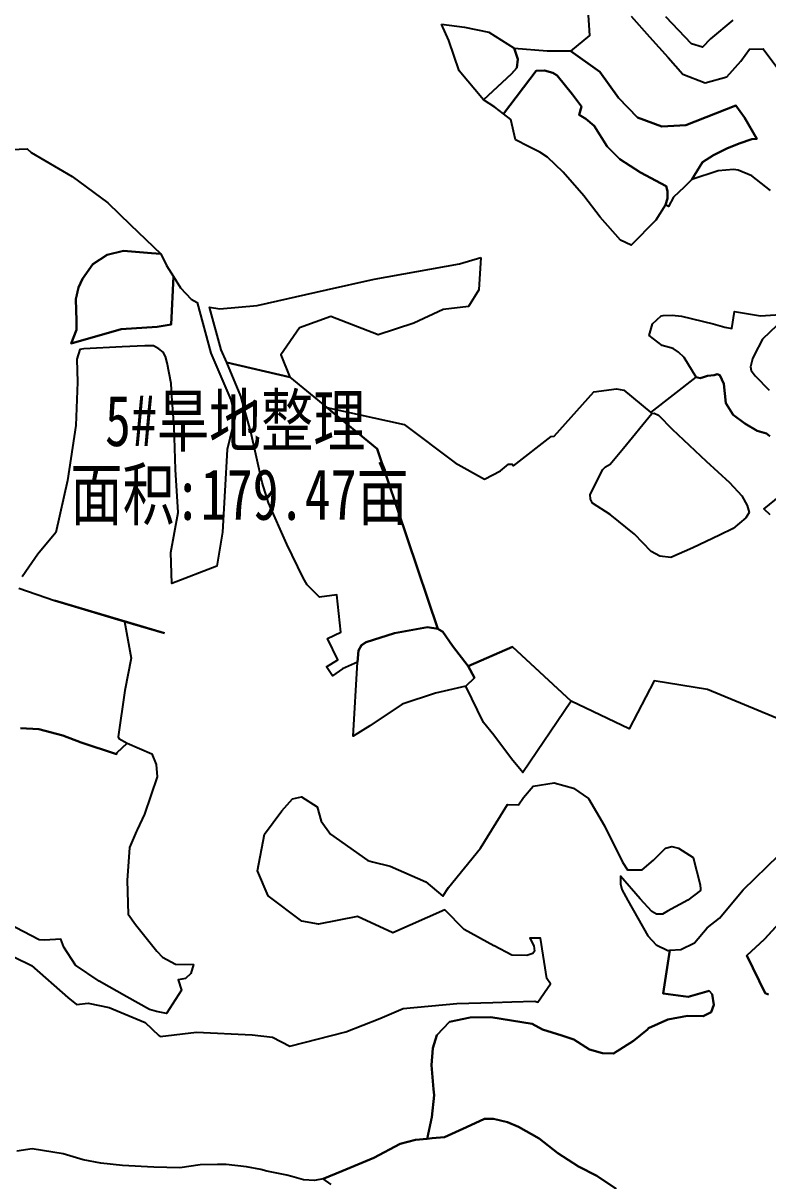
# Model space of a CAD drawing. Header units: millimetres. Extents: x 35444746 to 35449000, y 3482000 to 3488437.
# Drawn here: x 35447489.3 to 35447708.6, y 3485335.8 to 3485677 of the extents above; entities that cross this region are included whole.
import ezdxf
from ezdxf.enums import TextEntityAlignment as Align

# ---------------------------------------------------------------- set-up
doc = ezdxf.new("R2010")
doc.units = ezdxf.units.MM
for name, color, linetype, true_color in [('0203.01旱地整理标注', 7, 'Continuous', 0xffffff), ('0203.02旱地整理', 9, 'Continuous', 0x808080), ('0204.02水田整理', 9, 'Continuous', 0x808080)]:
    doc.layers.add(name, color=color, linetype=linetype, true_color=true_color)
doc.styles.add('宋体', font='')
doc.styles.get('宋体').set_extended_font_data('SimSun')

msp = doc.modelspace()

# ---------------------------------------------------------------- linework, layer by layer
at = {"layer": '0203.02旱地整理', "color": 41}
for points in [[(35447709.347, 3485627.681), (35447703.923, 3485631.967), (35447699.828, 3485633.654), (35447698.49, 3485633.826), (35447693.97, 3485633.423), (35447686.18, 3485630.939), (35447689.333, 3485636.003), (35447692.556, 3485638.09), (35447696.481, 3485640.037), (35447700.122, 3485641.525), (35447703.912, 3485642.774), (35447705.342, 3485642.853), (35447701.755, 3485649.177), (35447699.157, 3485652.722), (35447684.486, 3485646.878), (35447677.412, 3485646.565), (35447670.264, 3485649.199), (35447664.642, 3485654.944), (35447659.11, 3485662.625), (35447650.57, 3485668.722), (35447656.2, 3485673.329), (35447655.72, 3485680.908)], [(35447709.347, 3485627.681), (35447703.923, 3485631.967), (35447699.828, 3485633.654), (35447698.49, 3485633.826), (35447693.97, 3485633.423), (35447686.18, 3485630.939), (35447689.333, 3485636.003), (35447692.556, 3485638.09), (35447696.481, 3485640.037), (35447700.122, 3485641.525), (35447703.912, 3485642.774), (35447705.342, 3485642.853), (35447701.755, 3485649.177), (35447699.157, 3485652.722), (35447684.486, 3485646.878), (35447677.412, 3485646.565), (35447670.264, 3485649.199), (35447664.642, 3485654.944), (35447659.11, 3485662.625), (35447650.57, 3485668.722), (35447656.2, 3485673.329), (35447655.72, 3485680.908)], [(35447668.331, 3485679.079), (35447673.742, 3485672.962), (35447679.297, 3485666.843), (35447683.566, 3485661.983), (35447690.137, 3485659.356), (35447696.519, 3485661.198), (35447700.615, 3485665.823), (35447703.196, 3485669.289), (35447707.239, 3485669.408), (35447711.569, 3485663.645)], [(35447668.331, 3485679.079), (35447673.742, 3485672.962), (35447679.297, 3485666.843), (35447683.566, 3485661.983), (35447690.137, 3485659.356), (35447696.519, 3485661.198), (35447700.615, 3485665.823), (35447703.196, 3485669.289), (35447707.239, 3485669.408), (35447711.569, 3485663.645)], [(35447480.903, 3485639.552), (35447490.486, 3485639.976), (35447491.645, 3485638.893), (35447503.725, 3485631.799), (35447514.235, 3485624.001), (35447520.953, 3485617.507), (35447529.844, 3485608.962), (35447527.11, 3485609.203), (35447518.885, 3485609.918), (35447514.014, 3485608.738), (35447509.809, 3485605.913), (35447506.842, 3485601.617), (35447505.664, 3485599.11), (35447504.841, 3485595.683), (35447505.036, 3485589.244), (35447505.075, 3485586.592), (35447503.472, 3485582.626), (35447518.224, 3485586.819), (35447528.818, 3485587.496), (35447532.865, 3485588.206), (35447533.588, 3485602.343), (35447535.667, 3485599.028), (35447538.775, 3485595.623), (35447540.546, 3485594.639), (35447544.628, 3485579.705), (35447550.434, 3485565.961), (35447551.785, 3485561.049), (35447549.366, 3485551.376), (35447547.993, 3485527.027), (35447546.397, 3485516.987), (35447533.114, 3485511.895), (35447532.775, 3485520.972), (35447534.992, 3485532.809), (35447534.19, 3485545.487), (35447533.795, 3485557.998), (35447533.129, 3485567.078), (35447532.912, 3485570.758), (35447531.733, 3485576.898), (35447531.256, 3485578.701), (35447530.53, 3485580.014), (35447529.311, 3485581.005), (35447527.683, 3485581.916), (35447525.149, 3485581.936), (35447518.525, 3485581.578), (35447507.157, 3485581.011), (35447506.01, 3485580.775), (35447505.171, 3485577.92), (35447505.283, 3485571.215), (35447504.858, 3485558.383), (35447502.363, 3485542.215), (35447498.975, 3485526.872), (35447493.612, 3485520.455), (35447490.967, 3485516.633), (35447489.064, 3485513.786)], [(35447480.903, 3485639.552), (35447490.486, 3485639.976), (35447491.645, 3485638.893), (35447503.725, 3485631.799), (35447514.235, 3485624.001), (35447520.953, 3485617.507), (35447529.844, 3485608.962), (35447527.11, 3485609.203), (35447518.885, 3485609.918), (35447514.014, 3485608.738), (35447509.809, 3485605.913), (35447506.842, 3485601.617), (35447505.664, 3485599.11), (35447504.841, 3485595.683), (35447505.036, 3485589.244), (35447505.075, 3485586.592), (35447503.472, 3485582.626), (35447518.224, 3485586.819), (35447528.818, 3485587.496), (35447532.865, 3485588.206), (35447533.588, 3485602.343), (35447535.667, 3485599.028), (35447538.775, 3485595.623), (35447540.546, 3485594.639), (35447544.628, 3485579.705), (35447550.434, 3485565.961), (35447551.785, 3485561.049), (35447549.366, 3485551.376), (35447547.993, 3485527.027), (35447546.397, 3485516.987), (35447533.114, 3485511.895), (35447532.775, 3485520.972), (35447534.992, 3485532.809), (35447534.19, 3485545.487), (35447533.795, 3485557.998), (35447533.129, 3485567.078), (35447532.912, 3485570.758), (35447531.733, 3485576.898), (35447531.256, 3485578.701), (35447530.53, 3485580.014), (35447529.311, 3485581.005), (35447527.683, 3485581.916), (35447525.149, 3485581.936), (35447518.525, 3485581.578), (35447507.157, 3485581.011), (35447506.01, 3485580.775), (35447505.171, 3485577.92), (35447505.283, 3485571.215), (35447504.858, 3485558.383), (35447502.363, 3485542.215), (35447498.975, 3485526.872), (35447493.612, 3485520.455), (35447490.967, 3485516.633), (35447489.064, 3485513.786)], [(35447709.200843, 3485555.284961), (35447708.23, 3485556.104), (35447705.415, 3485556.859), (35447701.86, 3485559.026), (35447698.388, 3485561.606), (35447696.246, 3485565.011), (35447695.602, 3485570.73), (35447694.45, 3485573.22), (35447693.706, 3485573.554), (35447692.793, 3485573.226), (35447690.856, 3485573.101), (35447689.687, 3485572.691), (35447688.685, 3485572.362), (35447687.519, 3485572.702), (35447683.975, 3485578.477), (35447682.302, 3485580.031), (35447680.762, 3485581.097), (35447677.511, 3485581.949), (35447673.696, 3485584.983), (35447674.654, 3485588.363), (35447677.223, 3485590.714), (35447677.808, 3485590.878), (35447680.387, 3485590.939), (35447683.139, 3485590.591), (35447692.461, 3485588.365), (35447695.946, 3485587.422), (35447698.014, 3485586.986), (35447698.82, 3485592.017), (35447706.417, 3485590.774), (35447722.662, 3485591.844)], [(35447709.200843, 3485555.284961), (35447708.23, 3485556.104), (35447705.415, 3485556.859), (35447701.86, 3485559.026), (35447698.388, 3485561.606), (35447696.246, 3485565.011), (35447695.602, 3485570.73), (35447694.45, 3485573.22), (35447693.706, 3485573.554), (35447692.793, 3485573.226), (35447690.856, 3485573.101), (35447689.687, 3485572.691), (35447688.685, 3485572.362), (35447687.519, 3485572.702), (35447683.975, 3485578.477), (35447682.302, 3485580.031), (35447680.762, 3485581.097), (35447677.511, 3485581.949), (35447673.696, 3485584.983), (35447674.654, 3485588.363), (35447677.223, 3485590.714), (35447677.808, 3485590.878), (35447680.387, 3485590.939), (35447683.139, 3485590.591), (35447692.461, 3485588.365), (35447695.946, 3485587.422), (35447698.014, 3485586.986), (35447698.82, 3485592.017), (35447706.417, 3485590.774), (35447722.662, 3485591.844)], [(35447711.242, 3485587.897), (35447707.063, 3485583.829), (35447704.584, 3485579.117), (35447704.044, 3485578.091), (35447703.453, 3485575.677), (35447703.699, 3485574.594), (35447704.86, 3485573.007), (35447709.011, 3485568.827)], [(35447711.242, 3485587.897), (35447707.063, 3485583.829), (35447704.584, 3485579.117), (35447704.044, 3485578.091), (35447703.453, 3485575.677), (35447703.699, 3485574.594), (35447704.86, 3485573.007), (35447709.011, 3485568.827)], [(35447716.69, 3485469.888), (35447690.835, 3485480.609), (35447675.095, 3485483.195), (35447667.74, 3485469.014), (35447650.695, 3485477.149), (35447633.433, 3485493.206), (35447620.344, 3485487.453), (35447615.702, 3485493.523), (35447612.852, 3485497.623), (35447611.383, 3485498.528), (35447593.582, 3485551.525), (35447578.696, 3485563.675), (35447601.525, 3485558.685), (35447616.567, 3485547.423), (35447625.202, 3485542.6), (35447629.884, 3485545.064), (35447632.202, 3485546.991), (35447633.267, 3485546.987), (35447633.675, 3485546.576), (35447644.83, 3485555.202), (35447645.673, 3485555.304), (35447657.336, 3485568.382), (35447664.063, 3485569.19), (35447666.206, 3485568.853), (35447674.101, 3485562.229), (35447687.519, 3485572.702), (35447688.685, 3485572.362), (35447689.687, 3485572.691), (35447690.856, 3485573.101), (35447692.793, 3485573.226), (35447693.706, 3485573.554), (35447694.45, 3485573.22), (35447695.602, 3485570.73), (35447696.246, 3485565.011), (35447698.388, 3485561.606), (35447701.86, 3485559.026), (35447705.415, 3485556.859), (35447708.23, 3485556.104), (35447709.200843, 3485555.284961)], [(35447716.69, 3485469.888), (35447690.835, 3485480.609), (35447675.095, 3485483.195), (35447667.74, 3485469.014), (35447650.695, 3485477.149), (35447633.433, 3485493.206), (35447620.344, 3485487.453), (35447615.702, 3485493.523), (35447612.852, 3485497.623), (35447611.383, 3485498.528), (35447593.582, 3485551.525), (35447578.696, 3485563.675), (35447601.525, 3485558.685), (35447616.567, 3485547.423), (35447625.202, 3485542.6), (35447629.884, 3485545.064), (35447632.202, 3485546.991), (35447633.267, 3485546.987), (35447633.675, 3485546.576), (35447644.83, 3485555.202), (35447645.673, 3485555.304), (35447657.336, 3485568.382), (35447664.063, 3485569.19), (35447666.206, 3485568.853), (35447674.101, 3485562.229), (35447687.519, 3485572.702), (35447688.685, 3485572.362), (35447689.687, 3485572.691), (35447690.856, 3485573.101), (35447692.793, 3485573.226), (35447693.706, 3485573.554), (35447694.45, 3485573.22), (35447695.602, 3485570.73), (35447696.246, 3485565.011), (35447698.388, 3485561.606), (35447701.86, 3485559.026), (35447705.415, 3485556.859), (35447708.23, 3485556.104), (35447709.200843, 3485555.284961)], [(35447712.172542, 3485537.677089), (35447707.421, 3485533.811), (35447709.232, 3485532.236)], [(35447712.172542, 3485537.677089), (35447707.421, 3485533.811), (35447709.232, 3485532.236)], [(35447488.058, 3485510.523), (35447498.576, 3485506.846), (35447519.198, 3485500.7), (35447521.118, 3485489.888), (35447519.248, 3485480.343), (35447517.264, 3485466.714), (35447517.505, 3485466.141), (35447519.918, 3485464.758), (35447516.95, 3485461.917), (35447516.858, 3485461.529), (35447506.441, 3485465.03), (35447500.971, 3485467.036), (35447493.946, 3485468.891), (35447488.546, 3485469.178)], [(35447488.058, 3485510.523), (35447498.576, 3485506.846), (35447519.198, 3485500.7), (35447521.118, 3485489.888), (35447519.248, 3485480.343), (35447517.264, 3485466.714), (35447517.505, 3485466.141), (35447519.918, 3485464.758), (35447516.95, 3485461.917), (35447516.858, 3485461.529), (35447506.441, 3485465.03), (35447500.971, 3485467.036), (35447493.946, 3485468.891), (35447488.546, 3485469.178)], [(35447708.761, 3485390.76), (35447707.851, 3485391.177), (35447702.457, 3485402.235), (35447707.651, 3485407.02), (35447716.516, 3485416.73)], [(35447708.761, 3485390.76), (35447707.851, 3485391.177), (35447702.457, 3485402.235), (35447707.651, 3485407.02), (35447716.516, 3485416.73)]]:
    msp.add_lwpolyline(points, dxfattribs=at)
for points in [[(35447612.539, 3485676.673), (35447619.303, 3485675.814), (35447626.43, 3485674.282), (35447633.95, 3485669.567), (35447634.944, 3485666.382), (35447634.684, 3485663.787), (35447633.087, 3485662.035), (35447624.855, 3485654.36), (35447617.758, 3485662.891), (35447614.654, 3485671.908)], [(35447612.539, 3485676.673), (35447619.303, 3485675.814), (35447626.43, 3485674.282), (35447633.95, 3485669.567), (35447634.944, 3485666.382), (35447634.684, 3485663.787), (35447633.087, 3485662.035), (35447624.855, 3485654.36), (35447617.758, 3485662.891), (35447614.654, 3485671.908)], [(35447633.95, 3485669.567), (35447643.626, 3485668.801), (35447644.299, 3485668.801), (35447650.459, 3485668.801), (35447650.57, 3485668.722), (35447659.11, 3485662.625), (35447664.642, 3485654.944), (35447670.264, 3485649.199), (35447677.412, 3485646.565), (35447684.486, 3485646.878), (35447699.157, 3485652.722), (35447701.755, 3485649.177), (35447705.342, 3485642.853), (35447703.912, 3485642.774), (35447700.122, 3485641.525), (35447696.481, 3485640.037), (35447692.556, 3485638.09), (35447689.333, 3485636.003), (35447686.18, 3485630.939), (35447683.997, 3485628.688), (35447680.857, 3485625.708), (35447679.3, 3485622.921), (35447678.444, 3485623.479), (35447679.034, 3485625.311), (35447679.042, 3485627.479), (35447678.63, 3485628.982), (35447671.139, 3485633.01), (35447664.981, 3485636.866), (35447661.242, 3485640.632), (35447657.464, 3485646.71), (35447655.047, 3485648.807), (35447653.076, 3485649.999), (35447653.779, 3485652.381), (35447651.105, 3485655.999), (35447646.592, 3485661.554), (35447645.251, 3485662.314), (35447642.848, 3485663.022), (35447640.385, 3485662.918), (35447630.787, 3485650.244), (35447628.165, 3485652.214), (35447624.855, 3485654.36), (35447633.087, 3485662.035), (35447634.684, 3485663.787), (35447634.944, 3485666.382)], [(35447633.95, 3485669.567), (35447643.626, 3485668.801), (35447644.299, 3485668.801), (35447650.459, 3485668.801), (35447650.57, 3485668.722), (35447659.11, 3485662.625), (35447664.642, 3485654.944), (35447670.264, 3485649.199), (35447677.412, 3485646.565), (35447684.486, 3485646.878), (35447699.157, 3485652.722), (35447701.755, 3485649.177), (35447705.342, 3485642.853), (35447703.912, 3485642.774), (35447700.122, 3485641.525), (35447696.481, 3485640.037), (35447692.556, 3485638.09), (35447689.333, 3485636.003), (35447686.18, 3485630.939), (35447683.997, 3485628.688), (35447680.857, 3485625.708), (35447679.3, 3485622.921), (35447678.444, 3485623.479), (35447679.034, 3485625.311), (35447679.042, 3485627.479), (35447678.63, 3485628.982), (35447671.139, 3485633.01), (35447664.981, 3485636.866), (35447661.242, 3485640.632), (35447657.464, 3485646.71), (35447655.047, 3485648.807), (35447653.076, 3485649.999), (35447653.779, 3485652.381), (35447651.105, 3485655.999), (35447646.592, 3485661.554), (35447645.251, 3485662.314), (35447642.848, 3485663.022), (35447640.385, 3485662.918), (35447630.787, 3485650.244), (35447628.165, 3485652.214), (35447624.855, 3485654.36), (35447633.087, 3485662.035), (35447634.684, 3485663.787), (35447634.944, 3485666.382)], [(35447630.787, 3485650.244), (35447640.385, 3485662.918), (35447642.848, 3485663.022), (35447645.251, 3485662.314), (35447646.592, 3485661.554), (35447651.105, 3485655.999), (35447653.779, 3485652.381), (35447653.076, 3485649.999), (35447655.047, 3485648.807), (35447657.464, 3485646.71), (35447661.242, 3485640.632), (35447664.981, 3485636.866), (35447671.139, 3485633.01), (35447678.63, 3485628.982), (35447679.042, 3485627.479), (35447679.034, 3485625.311), (35447678.444, 3485623.479), (35447675.594, 3485618.902), (35447668.35, 3485611.604), (35447665.212, 3485613.051), (35447659.208, 3485619.826), (35447654.376, 3485626.076), (35447648.356, 3485633.024), (35447643.753, 3485637.516), (35447641.477, 3485638.953), (35447638.115, 3485640.613), (35447634.253, 3485642.613), (35447632.929, 3485648.635)], [(35447630.787, 3485650.244), (35447640.385, 3485662.918), (35447642.848, 3485663.022), (35447645.251, 3485662.314), (35447646.592, 3485661.554), (35447651.105, 3485655.999), (35447653.779, 3485652.381), (35447653.076, 3485649.999), (35447655.047, 3485648.807), (35447657.464, 3485646.71), (35447661.242, 3485640.632), (35447664.981, 3485636.866), (35447671.139, 3485633.01), (35447678.63, 3485628.982), (35447679.042, 3485627.479), (35447679.034, 3485625.311), (35447678.444, 3485623.479), (35447675.594, 3485618.902), (35447668.35, 3485611.604), (35447665.212, 3485613.051), (35447659.208, 3485619.826), (35447654.376, 3485626.076), (35447648.356, 3485633.024), (35447643.753, 3485637.516), (35447641.477, 3485638.953), (35447638.115, 3485640.613), (35447634.253, 3485642.613), (35447632.929, 3485648.635)], [(35447529.844, 3485608.962), (35447531.554, 3485605.589), (35447533.588, 3485602.343), (35447532.865, 3485588.206), (35447528.818, 3485587.496), (35447518.224, 3485586.819), (35447503.472, 3485582.626), (35447505.075, 3485586.592), (35447505.036, 3485589.244), (35447504.841, 3485595.683), (35447505.664, 3485599.11), (35447506.842, 3485601.617), (35447509.809, 3485605.913), (35447514.014, 3485608.738), (35447518.885, 3485609.918), (35447527.11, 3485609.203)], [(35447529.844, 3485608.962), (35447531.554, 3485605.589), (35447533.588, 3485602.343), (35447532.865, 3485588.206), (35447528.818, 3485587.496), (35447518.224, 3485586.819), (35447503.472, 3485582.626), (35447505.075, 3485586.592), (35447505.036, 3485589.244), (35447504.841, 3485595.683), (35447505.664, 3485599.11), (35447506.842, 3485601.617), (35447509.809, 3485605.913), (35447514.014, 3485608.738), (35447518.885, 3485609.918), (35447527.11, 3485609.203)], [(35447624.084, 3485607.967), (35447623.486, 3485598.424), (35447620.476, 3485593.481), (35447612.951, 3485592.621), (35447604.352, 3485588.538), (35447593.817, 3485585.1), (35447579.933, 3485590.5), (35447570.714, 3485587.187), (35447565.229, 3485579.257), (35447567.845, 3485572.629), (35447549.262, 3485576.957), (35447547.658, 3485580.754), (35447544.223, 3485593.324), (35447547.199, 3485592.829), (35447558.229, 3485593.735), (35447578.624, 3485598.353), (35447592.664, 3485601.584), (35447617.765, 3485606.025)], [(35447624.084, 3485607.967), (35447623.486, 3485598.424), (35447620.476, 3485593.481), (35447612.951, 3485592.621), (35447604.352, 3485588.538), (35447593.817, 3485585.1), (35447579.933, 3485590.5), (35447570.714, 3485587.187), (35447565.229, 3485579.257), (35447567.845, 3485572.629), (35447549.262, 3485576.957), (35447547.658, 3485580.754), (35447544.223, 3485593.324), (35447547.199, 3485592.829), (35447558.229, 3485593.735), (35447578.624, 3485598.353), (35447592.664, 3485601.584), (35447617.765, 3485606.025)], [(35447549.262, 3485576.957), (35447567.845, 3485572.629), (35447578.696, 3485563.675), (35447593.582, 3485551.525), (35447611.383, 3485498.528), (35447608.357, 3485498.947), (35447598.698, 3485497.18), (35447590.344, 3485494.59), (35447588.951, 3485493.695), (35447588.045, 3485492.144), (35447587.788, 3485488.627), (35447583.375, 3485486.679), (35447580.374, 3485484.647), (35447578.607, 3485487.297), (35447581.98, 3485489.318), (35447578.933, 3485495.671), (35447582.823, 3485497.499), (35447581.729, 3485508.503), (35447576.604, 3485507.853), (35447572.961, 3485511.497), (35447571.729, 3485513.506), (35447566.928, 3485523.424), (35447561.605, 3485535.587), (35447559.742, 3485541.578), (35447556.342, 3485556.545), (35447553.464, 3485567.012)], [(35447549.262, 3485576.957), (35447567.845, 3485572.629), (35447578.696, 3485563.675), (35447593.582, 3485551.525), (35447611.383, 3485498.528), (35447608.357, 3485498.947), (35447598.698, 3485497.18), (35447590.344, 3485494.59), (35447588.951, 3485493.695), (35447588.045, 3485492.144), (35447587.788, 3485488.627), (35447583.375, 3485486.679), (35447580.374, 3485484.647), (35447578.607, 3485487.297), (35447581.98, 3485489.318), (35447578.933, 3485495.671), (35447582.823, 3485497.499), (35447581.729, 3485508.503), (35447576.604, 3485507.853), (35447572.961, 3485511.497), (35447571.729, 3485513.506), (35447566.928, 3485523.424), (35447561.605, 3485535.587), (35447559.742, 3485541.578), (35447556.342, 3485556.545), (35447553.464, 3485567.012)], [(35447703.07, 3485532.772), (35447702.075, 3485531.25), (35447698.395, 3485528.088), (35447694.389, 3485526.122), (35447686.542, 3485522.396), (35447680.058, 3485519.532), (35447676.843, 3485519.914), (35447674.209, 3485521.284), (35447669.361, 3485526.372), (35447662.206, 3485532.169), (35447656.98, 3485535.485), (35447656.366, 3485536.724), (35447656.247, 3485538.127), (35447660.024, 3485545.453), (35447660.81, 3485546.234), (35447662.174, 3485547.054), (35447666.107, 3485551.741), (35447674.43, 3485561.98), (35447675.09, 3485562.06), (35447676.366, 3485561.479), (35447680.475, 3485557.383), (35447690.463, 3485547.948), (35447697.286, 3485541.657), (35447700.984, 3485537.686), (35447702.5, 3485534.795)], [(35447703.07, 3485532.772), (35447702.075, 3485531.25), (35447698.395, 3485528.088), (35447694.389, 3485526.122), (35447686.542, 3485522.396), (35447680.058, 3485519.532), (35447676.843, 3485519.914), (35447674.209, 3485521.284), (35447669.361, 3485526.372), (35447662.206, 3485532.169), (35447656.98, 3485535.485), (35447656.366, 3485536.724), (35447656.247, 3485538.127), (35447660.024, 3485545.453), (35447660.81, 3485546.234), (35447662.174, 3485547.054), (35447666.107, 3485551.741), (35447674.43, 3485561.98), (35447675.09, 3485562.06), (35447676.366, 3485561.479), (35447680.475, 3485557.383), (35447690.463, 3485547.948), (35447697.286, 3485541.657), (35447700.984, 3485537.686), (35447702.5, 3485534.795)], [(35447703.07, 3485532.772), (35447702.075, 3485531.25), (35447698.395, 3485528.088), (35447694.389, 3485526.122), (35447686.542, 3485522.396), (35447680.058, 3485519.532), (35447676.843, 3485519.914), (35447674.209, 3485521.284), (35447669.361, 3485526.372), (35447662.206, 3485532.169), (35447656.98, 3485535.485), (35447656.366, 3485536.724), (35447656.247, 3485538.127), (35447660.024, 3485545.453), (35447660.81, 3485546.234), (35447662.174, 3485547.054), (35447666.107, 3485551.741), (35447674.43, 3485561.98), (35447675.09, 3485562.06), (35447676.366, 3485561.479), (35447680.475, 3485557.383), (35447690.463, 3485547.948), (35447697.286, 3485541.657), (35447700.984, 3485537.686), (35447702.5, 3485534.795)], [(35447703.07, 3485532.772), (35447702.075, 3485531.25), (35447698.395, 3485528.088), (35447694.389, 3485526.122), (35447686.542, 3485522.396), (35447680.058, 3485519.532), (35447676.843, 3485519.914), (35447674.209, 3485521.284), (35447669.361, 3485526.372), (35447662.206, 3485532.169), (35447656.98, 3485535.485), (35447656.366, 3485536.724), (35447656.247, 3485538.127), (35447660.024, 3485545.453), (35447660.81, 3485546.234), (35447662.174, 3485547.054), (35447666.107, 3485551.741), (35447674.43, 3485561.98), (35447675.09, 3485562.06), (35447676.366, 3485561.479), (35447680.475, 3485557.383), (35447690.463, 3485547.948), (35447697.286, 3485541.657), (35447700.984, 3485537.686), (35447702.5, 3485534.795)], [(35447703.07, 3485532.772), (35447702.075, 3485531.25), (35447698.395, 3485528.088), (35447694.389, 3485526.122), (35447686.542, 3485522.396), (35447680.058, 3485519.532), (35447676.843, 3485519.914), (35447674.209, 3485521.284), (35447669.361, 3485526.372), (35447662.206, 3485532.169), (35447656.98, 3485535.485), (35447656.366, 3485536.724), (35447656.247, 3485538.127), (35447660.024, 3485545.453), (35447660.81, 3485546.234), (35447662.174, 3485547.054), (35447666.107, 3485551.741), (35447674.43, 3485561.98), (35447675.09, 3485562.06), (35447676.366, 3485561.479), (35447680.475, 3485557.383), (35447690.463, 3485547.948), (35447697.286, 3485541.657), (35447700.984, 3485537.686), (35447702.5, 3485534.795)], [(35447703.07, 3485532.772), (35447702.075, 3485531.25), (35447698.395, 3485528.088), (35447694.389, 3485526.122), (35447686.542, 3485522.396), (35447680.058, 3485519.532), (35447676.843, 3485519.914), (35447674.209, 3485521.284), (35447669.361, 3485526.372), (35447662.206, 3485532.169), (35447656.98, 3485535.485), (35447656.366, 3485536.724), (35447656.247, 3485538.127), (35447660.024, 3485545.453), (35447660.81, 3485546.234), (35447662.174, 3485547.054), (35447666.107, 3485551.741), (35447674.43, 3485561.98), (35447675.09, 3485562.06), (35447676.366, 3485561.479), (35447680.475, 3485557.383), (35447690.463, 3485547.948), (35447697.286, 3485541.657), (35447700.984, 3485537.686), (35447702.5, 3485534.795)], [(35447530.958, 3485497.196), (35447498.576, 3485506.846), (35447519.198, 3485500.7)], [(35447530.958, 3485497.196), (35447498.576, 3485506.846), (35447519.198, 3485500.7)], [(35447611.383, 3485498.528), (35447612.852, 3485497.623), (35447615.702, 3485493.523), (35447620.344, 3485487.453), (35447622.214, 3485484.011), (35447619.633, 3485481.601), (35447610.768, 3485479.499), (35447600.915, 3485476.334), (35447591.372, 3485469.896), (35447586.507, 3485466.901), (35447587.788, 3485488.627), (35447588.045, 3485492.144), (35447588.951, 3485493.695), (35447590.344, 3485494.59), (35447598.698, 3485497.18), (35447608.357, 3485498.947)], [(35447611.383, 3485498.528), (35447612.852, 3485497.623), (35447615.702, 3485493.523), (35447620.344, 3485487.453), (35447622.214, 3485484.011), (35447619.633, 3485481.601), (35447610.768, 3485479.499), (35447600.915, 3485476.334), (35447591.372, 3485469.896), (35447586.507, 3485466.901), (35447587.788, 3485488.627), (35447588.045, 3485492.144), (35447588.951, 3485493.695), (35447590.344, 3485494.59), (35447598.698, 3485497.18), (35447608.357, 3485498.947)], [(35447620.344, 3485487.453), (35447633.433, 3485493.206), (35447650.695, 3485477.149), (35447636.451, 3485456.189), (35447633.153, 3485460.17), (35447627.901, 3485467.124), (35447624.881, 3485470.941), (35447619.633, 3485481.601), (35447622.214, 3485484.011)], [(35447620.344, 3485487.453), (35447633.433, 3485493.206), (35447650.695, 3485477.149), (35447636.451, 3485456.189), (35447633.153, 3485460.17), (35447627.901, 3485467.124), (35447624.881, 3485470.941), (35447619.633, 3485481.601), (35447622.214, 3485484.011)]]:
    msp.add_lwpolyline(points, close=True, dxfattribs=at)
at = {"layer": '0204.02水田整理', "color": 51}
for points in [[(35447698.258, 3485677.893), (35447691.759, 3485672.388), (35447689.39, 3485669.911), (35447686.085, 3485670.851), (35447678.552, 3485678.888)], [(35447488.546, 3485469.178), (35447493.946, 3485468.891), (35447500.971, 3485467.036), (35447506.441, 3485465.03), (35447516.858, 3485461.529), (35447516.95, 3485461.917), (35447519.918, 3485464.758), (35447527.252, 3485461.662), (35447528.454, 3485458.546), (35447528.775, 3485454.861), (35447525.038, 3485443.864), (35447522.882, 3485439.217), (35447522.735, 3485438.885), (35447520.609, 3485434.076), (35447519.938, 3485424.351), (35447520.214, 3485414.452), (35447522.398, 3485411.409), (35447528.717, 3485403.51), (35447530.4, 3485401.75), (35447534.148, 3485399.675), (35447539.53, 3485399.572), (35447538.728, 3485396.921), (35447537.116, 3485395.449), (35447534.995, 3485395.051), (35447535.976, 3485392.053), (35447531.574, 3485385.097), (35447528.613, 3485385.685), (35447526.483, 3485386.276), (35447519.862, 3485390.021), (35447511.689, 3485394.681), (35447504.747, 3485399.413), (35447501.258, 3485404.694), (35447500.401, 3485407.075), (35447495.581, 3485406.777), (35447494.019, 3485406.871), (35447482.545, 3485412.801)], [(35447486.74, 3485401.756), (35447491.755, 3485399.242), (35447502.514, 3485389.889), (35447505.054, 3485387.808), (35447508.438, 3485388.194), (35447514.695, 3485386.91), (35447525.298, 3485382.458), (35447529.316, 3485378.686), (35447529.637, 3485378.384), (35447540.366, 3485379.621), (35447556.77, 3485378.836), (35447562.702, 3485378.213), (35447567.866, 3485375.52), (35447584.312, 3485379.758), (35447594.397, 3485383.661), (35447601.18, 3485386.585), (35447617.049, 3485388.101), (35447627.604, 3485388.426), (35447633.255, 3485388.6), (35447640.033, 3485388.742), (35447640.859, 3485388.491), (35447644.556, 3485393.896), (35447643.477, 3485395.406), (35447641.666, 3485407.334), (35447638.511, 3485407.33), (35447639.705, 3485405.053), (35447639.852, 3485403.512), (35447639.439, 3485402.774), (35447637.629, 3485402.205), (35447633.193, 3485402.302), (35447628.027, 3485405.031), (35447627.896, 3485405.104), (35447619.217, 3485409.926), (35447613.442, 3485415.708), (35447598.145, 3485408.941), (35447587.806, 3485413.759), (35447576.282, 3485411.511), (35447571.423, 3485412.377), (35447561.431, 3485419.807), (35447558.301, 3485427.184), (35447560.345, 3485438.034), (35447565.463, 3485444.858), (35447568.625, 3485448.388), (35447571.283, 3485448.971), (35447575.93, 3485446.076), (35447577.094, 3485441.802), (35447579.78, 3485438.011), (35447590.83, 3485430.179), (35447592.237, 3485429.84), (35447597.388, 3485428.598), (35447607.873, 3485423.981), (35447612.943, 3485419.699), (35447614.614, 3485422.251), (35447623.995, 3485433.899), (35447631.966, 3485446.756), (35447635.229, 3485446.636), (35447636.664, 3485448.818), (35447639.466, 3485452.111), (35447645.687, 3485453.139), (35447651.421, 3485451.561), (35447655.838, 3485448.513), (35447660.485, 3485440.461), (35447665.778, 3485429.702), (35447667.246, 3485427.483), (35447668.558, 3485427.479), (35447671.592, 3485427.469), (35447674.963, 3485430.327), (35447678.501, 3485433.841), (35447680.306, 3485434.327), (35447682.272, 3485433.828), (35447686.641, 3485431.091), (35447688.662, 3485423.048), (35447688.779, 3485421.826), (35447688.82, 3485421.404), (35447685.031, 3485418.541), (35447679.103, 3485415.274), (35447677.539, 3485414.457), (35447675.813, 3485414.381), (35447674.418, 3485415.208), (35447670.979, 3485418.917), (35447665.25, 3485425.593), (35447665.196, 3485423.396), (35447665.612, 3485421.685), (35447667.388, 3485418.477), (35447673.298, 3485408.031), (35447675.677, 3485405.388), (35447679.129, 3485403.729), (35447679.738, 3485403.766), (35447677.804, 3485391.064), (35447685.111, 3485390.02), (35447691.327, 3485391.865), (35447692.172, 3485390.863), (35447692.7, 3485387.662), (35447691.947, 3485385.562), (35447689.6, 3485384.381), (35447684.931, 3485384.476), (35447679.152, 3485383.379), (35447673.477, 3485380.791), (35447673.177, 3485380.437), (35447669.009, 3485377.104), (35447663.202, 3485373.31), (35447659.987, 3485373.428), (35447659.875, 3485373.432), (35447656.11, 3485374.502), (35447651.451, 3485377.436), (35447647.921, 3485378.681), (35447642.249, 3485380.442), (35447639.171, 3485382.045), (35447627.075, 3485384.081), (35447620.945, 3485383.947), (35447614.893, 3485382.654), (35447611.176, 3485378.782), (35447609.965, 3485374.895), (35447609.525, 3485369.928), (35447610.148, 3485362.853), (35447610.306, 3485361.063), (35447609.693, 3485354.606), (35447608.309, 3485348.229), (35447604.893, 3485347.903), (35447600.295, 3485346.753), (35447592.55, 3485342.596), (35447583.146, 3485338.66), (35447577.688, 3485336.461), (35447575.093, 3485335.885), (35447571.863, 3485336.15), (35447571.138, 3485336.348), (35447568.396, 3485337.098), (35447566.954, 3485337.492), (35447561.032, 3485338.705), (35447559.269, 3485339.125), (35447555.098, 3485339.921), (35447549.14, 3485340.634), (35447546.523, 3485340.653), (35447541.399, 3485340.548), (35447535.481, 3485339.671), (35447527.796, 3485339.868), (35447518.625, 3485340.319), (35447512.221, 3485340.999), (35447506.971, 3485342.006), (35447501.143, 3485343.76), (35447491.967, 3485345.287), (35447487.467, 3485344.567)], [(35447663.912, 3485333.471), (35447658.236, 3485337.283), (35447652.852, 3485340.062), (35447646.811, 3485343.996), (35447641.236, 3485348.28), (35447635.228, 3485351.696), (35447631.914, 3485353.125), (35447627.859, 3485354.147), (35447625.732, 3485354.092), (35447625.202, 3485354.078), (35447619.912, 3485351.654), (35447613.412, 3485348.675), (35447609.774, 3485348.357), (35447608.309, 3485348.229), (35447609.693, 3485354.606), (35447610.306, 3485361.063), (35447610.148, 3485362.853), (35447609.525, 3485369.928), (35447609.965, 3485374.895), (35447611.176, 3485378.782), (35447614.893, 3485382.654), (35447620.945, 3485383.947), (35447627.075, 3485384.081), (35447639.171, 3485382.045), (35447642.249, 3485380.442), (35447647.921, 3485378.681), (35447651.451, 3485377.436), (35447656.11, 3485374.502), (35447659.875, 3485373.432), (35447659.987, 3485373.428), (35447663.202, 3485373.31), (35447669.009, 3485377.104), (35447673.177, 3485380.437), (35447673.477, 3485380.791), (35447679.152, 3485383.379), (35447684.931, 3485384.476), (35447689.6, 3485384.381), (35447691.947, 3485385.562), (35447692.7, 3485387.662), (35447692.172, 3485390.863), (35447691.327, 3485391.865), (35447685.111, 3485390.02), (35447677.804, 3485391.064), (35447679.738, 3485403.766), (35447683, 3485403.963), (35447686.959, 3485406.008), (35447690.761, 3485410.359), (35447694.339, 3485413.278), (35447701.338, 3485421.603), (35447711.829, 3485431.777)], [(35447716.516, 3485416.73), (35447707.651, 3485407.02), (35447702.457, 3485402.235), (35447707.851, 3485391.177), (35447708.761, 3485390.76)], [(35447610.148279, 3485362.853268), (35447610.306, 3485361.063)], [(35447610.148279, 3485362.853268), (35447610.306, 3485361.063)], [(35447610.148279, 3485362.853268), (35447610.306, 3485361.063)], [(35447610.306, 3485361.063), (35447609.693, 3485354.606)], [(35447610.306, 3485361.063), (35447609.693, 3485354.606)], [(35447610.306, 3485361.063), (35447609.693, 3485354.606)], [(35447580.021, 3485334.708), (35447577.688, 3485336.461), (35447583.146, 3485338.66), (35447592.55, 3485342.596), (35447600.295, 3485346.753), (35447604.893, 3485347.903), (35447608.309, 3485348.229), (35447609.774, 3485348.357), (35447613.412, 3485348.675), (35447619.912, 3485351.654), (35447625.202, 3485354.078), (35447625.732, 3485354.092), (35447627.859, 3485354.147), (35447631.914, 3485353.125), (35447635.228, 3485351.696), (35447641.236, 3485348.28), (35447646.811, 3485343.996), (35447652.852, 3485340.062), (35447658.236, 3485337.283), (35447663.912, 3485333.471)], [(35447609.693, 3485354.606), (35447608.308899, 3485348.22919)], [(35447609.693, 3485354.606), (35447608.308899, 3485348.22919)], [(35447609.693, 3485354.606), (35447608.308899, 3485348.22919)]]:
    msp.add_lwpolyline(points, dxfattribs=at)

# ---------------------------------------------------------------- texts
at = {"layer": '0203.01旱地整理标注', "color": 41, "style": '宋体', "width": 0.75}
for s, p in [('5#旱地整理', (35447551.759166, 3485560.130654, -1580.882232)), ('面积:179.47亩', (35447553.054978, 3485538.452587, -1580.882232))]:
    msp.add_text(s, height=15, dxfattribs=at).set_placement(p, align=Align.MIDDLE)

doc.saveas('drawing.dxf')
